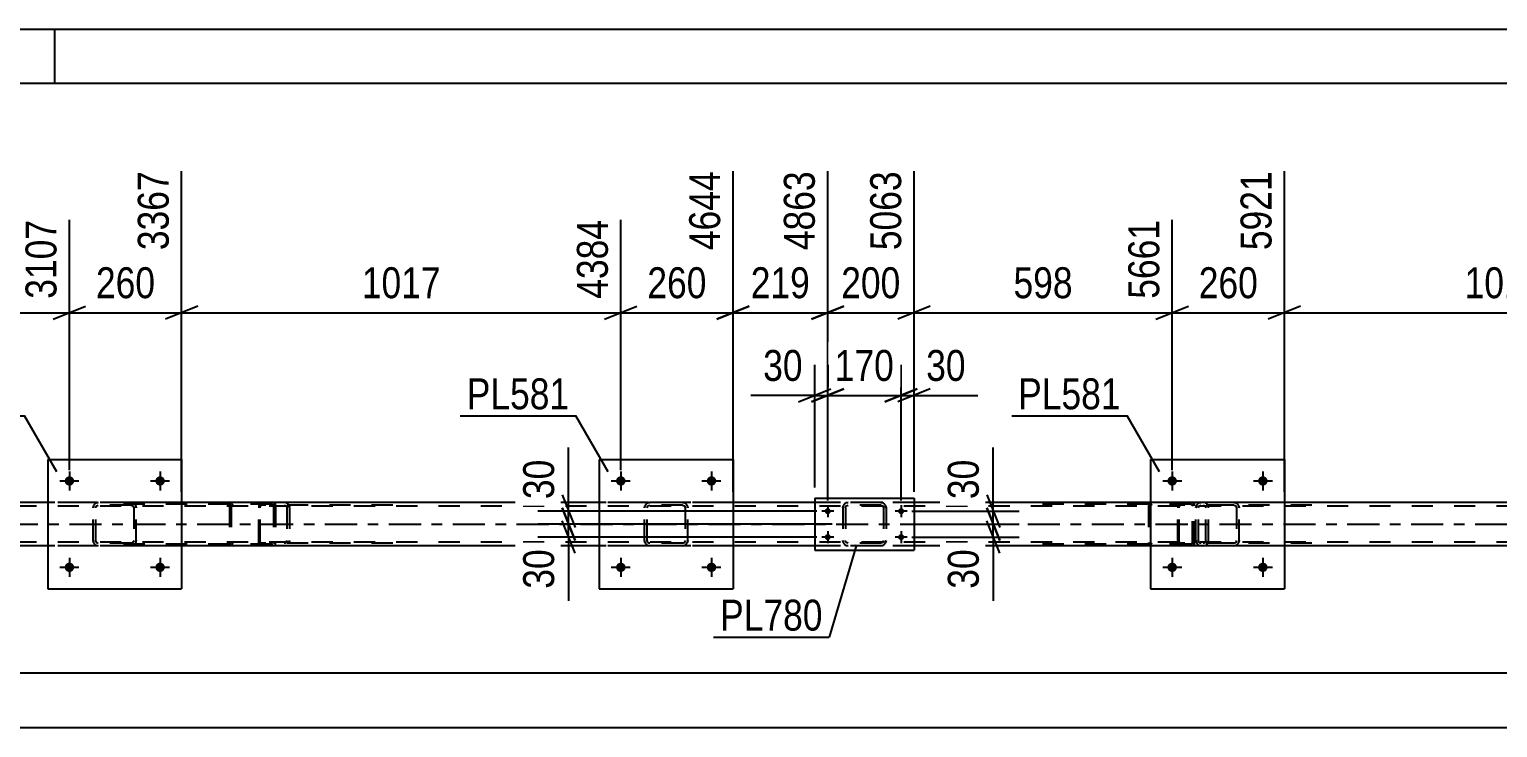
# Model space of a CAD drawing. Header units: millimetres. Extents: x 0 to 841, y 0 to 594.
# Drawn here: x 208.7 to 344.7, y 529.3 to 594 of the extents above; entities that cross this region are included whole.
import ezdxf

# ---------------------------------------------------------------- set-up
doc = ezdxf.new("R2010")
doc.units = ezdxf.units.MM
doc.linetypes.add('DXK_LINE_DOT2', pattern=[3.9198, 1.9599, -1.9599])
doc.linetypes.add('DXK_LINE_DOT3', pattern=[5.9187, 2.979, -0.9799, 0.9799, -0.9799])
doc.styles.add('Arial Narrow', font='ARIALN.TTF', dxfattribs={"height": 0.2})

# ---------------------------------------------------------------- blocks, each defined once
blk = doc.blocks.new('Unknown-815137657-1135')
at = {"color": 5, "linetype": 'Continuous'}
for p, q in [((841, 594), (0, 594)), ((211, 589), (211, 594)), ((836, 589), (5, 589))]:
    blk.add_line(p, q, dxfattribs=at)
blk = doc.blocks.new('Part-815137657-3175 - 3122')
at = {"color": 2, "linetype": 'Continuous'}
for p, q in [((210.36, 554.17), (210.36, 542.17)), ((210.36, 554.17), (222.76, 554.17)), ((222.76, 554.17), (222.76, 542.17)), ((210.36, 542.17), (222.76, 542.17))]:
    blk.add_line(p, q, dxfattribs=at)
blk = doc.blocks.new('Bolt-815137657-3124 - 3122')
at = {"linetype": 'Continuous'}
for points in [[(314.96, 544.17, -1), (314.08, 544.17, -1)], [(323.36, 544.17, -1), (322.48, 544.17, -1)]]:
    blk.add_hatch(color=1, dxfattribs=at).paths.add_polyline_path(points)
at = {"color": 1, "linetype": 'Continuous'}
for p, q in [((313.64, 544.17), (315.4, 544.17)), ((314.52, 545.05), (314.52, 543.29)), ((322.04, 544.17), (323.8, 544.17)), ((322.92, 545.05), (322.92, 543.29))]:
    blk.add_line(p, q, dxfattribs=at)
blk = doc.blocks.new('Bolt-815137657-3134 - 3122')
at = {"linetype": 'Continuous'}
for points in [[(314.96, 552.17, -1), (314.08, 552.17, -1)], [(323.36, 552.17, -1), (322.48, 552.17, -1)]]:
    blk.add_hatch(color=1, dxfattribs=at).paths.add_polyline_path(points)
at = {"color": 1, "linetype": 'Continuous'}
for p, q in [((314.52, 553.05), (314.52, 551.29)), ((322.92, 553.05), (322.92, 551.29)), ((313.64, 552.17), (315.4, 552.17)), ((322.04, 552.17), (323.8, 552.17))]:
    blk.add_line(p, q, dxfattribs=at)
blk = doc.blocks.new('Part-815137657-3216 - 3122')
at = {"color": 7, "linetype": 'DXK_LINE_DOT2'}
for p, q in [((316.24, 550.17), (300.91, 550.17)), ((316.24, 550.01), (300.91, 550.01)), ((312.35, 549.97), (312.32, 549.85)), ((312.32, 549.85), (312.32, 546.49)), ((312.49, 549.85), (312.5, 549.91)), ((312.49, 549.85), (312.49, 546.49)), ((312.5, 549.91), (312.54, 549.96)), ((312.66, 550.17), (312.53, 550.14)), ((312.54, 549.96), (312.6, 549.99)), ((312.6, 549.99), (312.66, 550.01)), ((316.37, 550.14), (316.24, 550.17)), ((316.24, 550.01), (316.3, 549.99)), ((316.3, 549.99), (316.36, 549.96)), ((316.36, 549.96), (316.39, 549.91)), ((316.39, 549.91), (316.41, 549.85)), ((316.41, 546.49), (316.41, 549.85)), ((316.58, 549.85), (316.55, 549.97)), ((316.58, 546.49), (316.58, 549.85)), ((316.24, 546.33), (300.91, 546.33)), ((316.24, 546.17), (300.91, 546.17)), ((312.32, 546.49), (312.35, 546.36)), ((312.5, 546.43), (312.49, 546.49)), ((312.54, 546.37), (312.5, 546.43)), ((312.53, 546.19), (312.66, 546.17)), ((312.6, 546.34), (312.54, 546.37)), ((312.66, 546.33), (312.6, 546.34)), ((316.3, 546.34), (316.24, 546.33)), ((316.24, 546.17), (316.37, 546.19)), ((316.36, 546.37), (316.3, 546.34)), ((316.39, 546.43), (316.36, 546.37)), ((316.41, 546.49), (316.39, 546.43)), ((316.55, 546.36), (316.58, 546.49))]:
    blk.add_line(p, q, dxfattribs=at)
for centre, start, end in [((312.65, 549.83), 110.7583, 155.68), ((316.25, 549.83), 24.32, 69.2417), ((312.65, 546.5), 204.32, 249.2417), ((316.25, 546.5), 290.7583, 335.68)]:
    blk.add_arc(centre, 0.331, start, end, dxfattribs=at)
blk = doc.blocks.new('Part-815137657-3152 - 3122')
at = {"color": 7, "linetype": 'DXK_LINE_DOT2'}
for p, q in [((316.72, 549.69), (316.76, 549.87)), ((316.76, 549.87), (316.72, 549.69)), ((316.72, 546.65), (316.72, 549.69)), ((316.96, 549.69), (316.98, 549.78)), ((316.96, 546.65), (316.96, 549.69)), ((316.98, 549.78), (317.03, 549.86)), ((317.02, 550.13), (317.2, 550.17)), ((317.2, 550.17), (317.02, 550.13)), ((317.03, 549.86), (317.11, 549.91)), ((317.11, 549.91), (317.2, 549.93)), ((320.24, 550.17), (317.2, 550.17)), ((320.24, 549.93), (317.2, 549.93)), ((320.24, 550.17), (320.43, 550.13)), ((320.43, 550.13), (320.24, 550.17)), ((320.24, 549.93), (320.34, 549.91)), ((320.34, 549.91), (320.41, 549.86)), ((320.41, 549.86), (320.46, 549.78)), ((320.46, 549.78), (320.48, 549.69)), ((320.48, 549.69), (320.48, 546.65)), ((320.69, 549.87), (320.72, 549.69)), ((320.72, 549.69), (320.69, 549.87)), ((320.72, 546.65), (320.72, 549.69)), ((316.76, 546.46), (316.72, 546.65)), ((316.72, 546.65), (316.76, 546.46)), ((316.98, 546.55), (316.96, 546.65)), ((317.03, 546.48), (316.98, 546.55)), ((317.2, 546.17), (317.02, 546.2)), ((317.02, 546.2), (317.2, 546.17)), ((317.11, 546.42), (317.03, 546.48)), ((317.2, 546.41), (317.11, 546.42)), ((320.24, 546.41), (317.2, 546.41)), ((320.24, 546.17), (317.2, 546.17)), ((320.34, 546.42), (320.24, 546.41)), ((320.43, 546.2), (320.24, 546.17)), ((320.24, 546.17), (320.43, 546.2)), ((320.41, 546.48), (320.34, 546.42)), ((320.46, 546.55), (320.41, 546.48)), ((320.48, 546.65), (320.46, 546.55)), ((320.72, 546.65), (320.69, 546.46)), ((320.69, 546.46), (320.72, 546.65))]:
    blk.add_line(p, q, dxfattribs=at)
at = {"color": 7, "linetype": 'DXK_LINE_DOT3'}
blk.add_line((318.72, 548.17), (318.72, 548.17), dxfattribs=at)
at = {"color": 7, "linetype": 'DXK_LINE_DOT2'}
for centre, start, end in [((317.2, 549.69), 112.5, 157.5), ((317.2, 549.69), 112.5, 157.5), ((320.24, 549.69), 22.5, 67.5), ((320.24, 549.69), 22.5, 67.5), ((317.2, 546.65), 202.5, 247.5), ((317.2, 546.65), 202.5, 247.5), ((320.24, 546.65), 292.5, 337.5), ((320.24, 546.65), 292.5, 337.5)]:
    blk.add_arc(centre, 0.48, start, end, dxfattribs=at)
blk = doc.blocks.new('Bolt-815137657-3158 - 3122')
at = {"linetype": 'Continuous'}
for points in [[(212.8, 552.17, -1), (211.92, 552.17, -1)], [(221.2, 552.17, -1), (220.32, 552.17, -1)]]:
    blk.add_hatch(color=1, dxfattribs=at).paths.add_polyline_path(points)
at = {"color": 1, "linetype": 'Continuous'}
for p, q in [((212.36, 553.05), (212.36, 551.29)), ((220.76, 553.05), (220.76, 551.29)), ((211.48, 552.17), (213.24, 552.17)), ((219.88, 552.17), (221.64, 552.17))]:
    blk.add_line(p, q, dxfattribs=at)
blk = doc.blocks.new('Part-815137657-3356 - 3122')
at = {"color": 7, "linetype": 'DXK_LINE_DOT2'}
for p, q in [((284.01, 549.69), (284.04, 549.87)), ((284.04, 549.87), (284.01, 549.69)), ((284.01, 549.69), (284.01, 546.65)), ((284.25, 549.69), (284.27, 549.78)), ((284.25, 549.69), (284.25, 546.65)), ((284.27, 549.78), (284.32, 549.86)), ((284.3, 550.13), (284.49, 550.17)), ((284.49, 550.17), (284.3, 550.13)), ((284.32, 549.86), (284.4, 549.91)), ((284.4, 549.91), (284.49, 549.93)), ((287.53, 550.17), (284.49, 550.17)), ((287.53, 549.93), (284.49, 549.93)), ((287.53, 550.17), (287.71, 550.13)), ((287.71, 550.13), (287.53, 550.17)), ((287.53, 549.93), (287.62, 549.91)), ((287.62, 549.91), (287.7, 549.86)), ((287.7, 549.86), (287.75, 549.78)), ((287.75, 549.78), (287.77, 549.69)), ((287.77, 549.69), (287.77, 546.65)), ((287.97, 549.87), (288.01, 549.69)), ((288.01, 549.69), (287.97, 549.87)), ((288.01, 549.69), (288.01, 546.65)), ((284.04, 546.46), (284.01, 546.65)), ((284.01, 546.65), (284.04, 546.46)), ((284.27, 546.56), (284.25, 546.65)), ((284.32, 546.48), (284.27, 546.56)), ((284.49, 546.17), (284.3, 546.2)), ((284.3, 546.2), (284.49, 546.17)), ((284.4, 546.43), (284.32, 546.48)), ((284.49, 546.41), (284.4, 546.43)), ((287.53, 546.41), (284.49, 546.41)), ((287.53, 546.17), (284.49, 546.17)), ((287.62, 546.43), (287.53, 546.41)), ((287.71, 546.2), (287.53, 546.17)), ((287.53, 546.17), (287.71, 546.2)), ((287.7, 546.48), (287.62, 546.43)), ((287.75, 546.56), (287.7, 546.48)), ((287.77, 546.65), (287.75, 546.56)), ((288.01, 546.65), (287.97, 546.46)), ((287.97, 546.46), (288.01, 546.65))]:
    blk.add_line(p, q, dxfattribs=at)
at = {"color": 7, "linetype": 'DXK_LINE_DOT3'}
blk.add_line((286.01, 548.17), (286.01, 548.17), dxfattribs=at)
at = {"color": 7, "linetype": 'DXK_LINE_DOT2'}
for centre, start, end in [((284.49, 549.69), 112.5, 157.5), ((284.49, 549.69), 112.5, 157.5), ((287.53, 549.69), 22.5, 67.5), ((287.53, 549.69), 22.5, 67.5), ((284.49, 546.65), 202.5, 247.5), ((284.49, 546.65), 202.5, 247.5), ((287.53, 546.65), 292.5, 337.5), ((287.53, 546.65), 292.5, 337.5)]:
    blk.add_arc(centre, 0.48, start, end, dxfattribs=at)
blk = doc.blocks.new('Part-815137657-3176 - 3122')
at = {"color": 7, "linetype": 'DXK_LINE_DOT2'}
for p, q in [((214.56, 549.69), (214.6, 549.87)), ((214.6, 549.87), (214.56, 549.69)), ((214.56, 546.65), (214.56, 549.69)), ((214.8, 549.69), (214.82, 549.78)), ((214.8, 546.65), (214.8, 549.69)), ((214.82, 549.78), (214.87, 549.86)), ((214.86, 550.13), (215.04, 550.17)), ((215.04, 550.17), (214.86, 550.13)), ((214.87, 549.86), (214.95, 549.91)), ((214.95, 549.91), (215.04, 549.93)), ((218.08, 550.17), (215.04, 550.17)), ((218.08, 549.93), (215.04, 549.93)), ((218.08, 550.17), (218.27, 550.13)), ((218.27, 550.13), (218.08, 550.17)), ((218.08, 549.93), (218.17, 549.91)), ((218.17, 549.91), (218.25, 549.86)), ((218.25, 549.86), (218.3, 549.78)), ((218.3, 549.78), (218.32, 549.69)), ((218.32, 549.69), (218.32, 546.65)), ((218.53, 549.87), (218.56, 549.69)), ((218.56, 549.69), (218.53, 549.87)), ((218.56, 546.65), (218.56, 549.69)), ((214.6, 546.46), (214.56, 546.65)), ((214.56, 546.65), (214.6, 546.46)), ((214.82, 546.55), (214.8, 546.65)), ((214.87, 546.48), (214.82, 546.55)), ((215.04, 546.17), (214.86, 546.2)), ((214.86, 546.2), (215.04, 546.17)), ((214.95, 546.42), (214.87, 546.48)), ((215.04, 546.41), (214.95, 546.42)), ((218.08, 546.41), (215.04, 546.41)), ((218.08, 546.17), (215.04, 546.17)), ((218.17, 546.42), (218.08, 546.41)), ((218.27, 546.2), (218.08, 546.17)), ((218.08, 546.17), (218.27, 546.2)), ((218.25, 546.48), (218.17, 546.42)), ((218.3, 546.55), (218.25, 546.48)), ((218.32, 546.65), (218.3, 546.55)), ((218.56, 546.65), (218.53, 546.46)), ((218.53, 546.46), (218.56, 546.65))]:
    blk.add_line(p, q, dxfattribs=at)
at = {"color": 7, "linetype": 'DXK_LINE_DOT3'}
blk.add_line((216.56, 548.17), (216.56, 548.17), dxfattribs=at)
at = {"color": 7, "linetype": 'DXK_LINE_DOT2'}
for centre, start, end in [((215.04, 549.69), 112.5, 157.5), ((215.04, 549.69), 112.5, 157.5), ((218.08, 549.69), 22.5, 67.5), ((218.08, 549.69), 22.5, 67.5), ((215.04, 546.65), 202.5, 247.5), ((215.04, 546.65), 202.5, 247.5), ((218.08, 546.65), 292.5, 337.5), ((218.08, 546.65), 292.5, 337.5)]:
    blk.add_arc(centre, 0.48, start, end, dxfattribs=at)
blk = doc.blocks.new('Bolt-815137657-3177 - 3122')
at = {"linetype": 'Continuous'}
for points in [[(212.8, 544.17, -1), (211.92, 544.17, -1)], [(221.2, 544.17, -1), (220.32, 544.17, -1)]]:
    blk.add_hatch(color=1, dxfattribs=at).paths.add_polyline_path(points)
at = {"color": 1, "linetype": 'Continuous'}
for p, q in [((211.48, 544.17), (213.24, 544.17)), ((212.36, 545.05), (212.36, 543.29)), ((219.88, 544.17), (221.64, 544.17)), ((220.76, 545.05), (220.76, 543.29))]:
    blk.add_line(p, q, dxfattribs=at)
blk = doc.blocks.new('Bolt-815137657-3178 - 3122')
at = {"linetype": 'Continuous'}
for points in [[(263.88, 552.17, -1), (263, 552.17, -1)], [(272.28, 552.17, -1), (271.4, 552.17, -1)]]:
    blk.add_hatch(color=1, dxfattribs=at).paths.add_polyline_path(points)
at = {"color": 1, "linetype": 'Continuous'}
for p, q in [((263.44, 553.05), (263.44, 551.29)), ((271.84, 553.05), (271.84, 551.29)), ((262.56, 552.17), (264.32, 552.17)), ((270.96, 552.17), (272.72, 552.17))]:
    blk.add_line(p, q, dxfattribs=at)
blk = doc.blocks.new('Bolt-815137657-3179 - 3122')
at = {"linetype": 'Continuous'}
for points in [[(263.88, 544.17, -1), (263, 544.17, -1)], [(272.28, 544.17, -1), (271.4, 544.17, -1)]]:
    blk.add_hatch(color=1, dxfattribs=at).paths.add_polyline_path(points)
at = {"color": 1, "linetype": 'Continuous'}
for p, q in [((262.56, 544.17), (264.32, 544.17)), ((263.44, 545.05), (263.44, 543.29)), ((270.96, 544.17), (272.72, 544.17)), ((271.84, 545.05), (271.84, 543.29))]:
    blk.add_line(p, q, dxfattribs=at)
blk = doc.blocks.new('Part-815137657-3183 - 3122')
at = {"color": 7, "linetype": 'DXK_LINE_DOT2'}
for p, q in [((231.1, 550.17), (215.77, 550.17)), ((231.1, 550.01), (215.77, 550.01)), ((227.21, 549.97), (227.19, 549.85)), ((227.19, 549.85), (227.19, 546.49)), ((227.36, 549.85), (227.37, 549.91)), ((227.36, 549.85), (227.36, 546.49)), ((227.37, 549.91), (227.41, 549.96)), ((227.53, 550.17), (227.4, 550.14)), ((227.41, 549.96), (227.46, 549.99)), ((227.46, 549.99), (227.53, 550.01)), ((231.23, 550.14), (231.1, 550.17)), ((231.1, 550.01), (231.17, 549.99)), ((231.17, 549.99), (231.19, 549.98)), ((231.19, 549.98), (231.22, 549.96)), ((231.22, 549.96), (231.26, 549.91)), ((231.26, 549.91), (231.27, 549.85)), ((231.27, 549.85), (231.27, 546.49)), ((231.44, 549.85), (231.42, 549.97)), ((231.44, 549.85), (231.44, 546.49)), ((231.1, 546.33), (215.77, 546.33)), ((231.1, 546.17), (215.77, 546.17)), ((227.19, 546.49), (227.21, 546.36)), ((227.37, 546.43), (227.36, 546.49)), ((227.41, 546.37), (227.37, 546.43)), ((227.4, 546.19), (227.53, 546.17)), ((227.46, 546.34), (227.41, 546.37)), ((227.53, 546.33), (227.46, 546.34)), ((231.1, 546.33), (231.17, 546.34)), ((231.1, 546.17), (231.23, 546.19)), ((231.17, 546.34), (231.19, 546.35)), ((231.19, 546.35), (231.22, 546.37)), ((231.26, 546.43), (231.22, 546.37)), ((231.27, 546.49), (231.26, 546.43)), ((231.42, 546.36), (231.44, 546.49))]:
    blk.add_line(p, q, dxfattribs=at)
for centre, start, end in [((227.51, 549.83), 110.7583, 155.68), ((231.11, 549.83), 24.32, 69.2417), ((227.51, 546.5), 204.32, 249.2417)]:
    blk.add_arc(centre, 0.331, start, end, dxfattribs=at)
blk = doc.blocks.new('Part-815137657-3239 - 3122')
at = {"color": 2, "linetype": 'Continuous'}
for p, q in [((261.44, 554.17), (261.44, 542.17)), ((261.44, 554.17), (273.84, 554.17)), ((273.84, 554.17), (273.84, 542.17)), ((261.44, 542.17), (273.84, 542.17))]:
    blk.add_line(p, q, dxfattribs=at)
blk = doc.blocks.new('Part-815137657-3240 - 3122')
at = {"color": 7, "linetype": 'DXK_LINE_DOT2'}
for p, q in [((265.64, 549.69), (265.68, 549.87)), ((265.68, 549.87), (265.64, 549.69)), ((265.64, 546.65), (265.64, 549.69)), ((265.88, 549.69), (265.9, 549.78)), ((265.88, 546.65), (265.88, 549.69)), ((265.9, 549.78), (265.95, 549.86)), ((265.94, 550.13), (266.12, 550.17)), ((266.12, 550.17), (265.94, 550.13)), ((265.95, 549.86), (266.03, 549.91)), ((266.03, 549.91), (266.12, 549.93)), ((269.16, 550.17), (266.12, 550.17)), ((269.16, 549.93), (266.12, 549.93)), ((269.16, 550.17), (269.35, 550.13)), ((269.35, 550.13), (269.16, 550.17)), ((269.16, 549.93), (269.25, 549.91)), ((269.25, 549.91), (269.33, 549.86)), ((269.33, 549.86), (269.38, 549.78)), ((269.38, 549.78), (269.4, 549.69)), ((269.4, 549.69), (269.4, 546.65)), ((269.61, 549.87), (269.64, 549.69)), ((269.64, 549.69), (269.61, 549.87)), ((269.64, 546.65), (269.64, 549.69)), ((265.68, 546.46), (265.64, 546.65)), ((265.64, 546.65), (265.68, 546.46)), ((265.9, 546.55), (265.88, 546.65)), ((265.95, 546.48), (265.9, 546.55)), ((266.12, 546.17), (265.94, 546.2)), ((265.94, 546.2), (266.12, 546.17)), ((266.03, 546.42), (265.95, 546.48)), ((266.12, 546.41), (266.03, 546.42)), ((269.16, 546.41), (266.12, 546.41)), ((269.16, 546.17), (266.12, 546.17)), ((269.25, 546.42), (269.16, 546.41)), ((269.35, 546.2), (269.16, 546.17)), ((269.16, 546.17), (269.35, 546.2)), ((269.33, 546.48), (269.25, 546.42)), ((269.38, 546.55), (269.33, 546.48)), ((269.4, 546.65), (269.38, 546.55)), ((269.64, 546.65), (269.61, 546.46)), ((269.61, 546.46), (269.64, 546.65))]:
    blk.add_line(p, q, dxfattribs=at)
at = {"color": 7, "linetype": 'DXK_LINE_DOT3'}
blk.add_line((267.64, 548.17), (267.64, 548.17), dxfattribs=at)
at = {"color": 7, "linetype": 'DXK_LINE_DOT2'}
for centre, start, end in [((266.12, 549.69), 112.5, 157.5), ((266.12, 549.69), 112.5, 157.5), ((269.16, 549.69), 22.5, 67.5), ((269.16, 549.69), 22.5, 67.5), ((266.12, 546.65), 202.5, 247.5), ((266.12, 546.65), 202.5, 247.5), ((269.16, 546.65), 292.5, 337.5), ((269.16, 546.65), 292.5, 337.5)]:
    blk.add_arc(centre, 0.48, start, end, dxfattribs=at)
blk = doc.blocks.new('Bolt-815137657-3362 - 3122')
at = {"linetype": 'Continuous'}
for points in [[(282.61, 549.09, -1), (282.61, 549.65, -1)], [(289.41, 549.09, -1), (289.41, 549.65, -1)], [(282.61, 546.69, -1), (282.61, 547.25, -1)], [(289.41, 546.69, -1), (289.41, 547.25, -1)]]:
    blk.add_hatch(color=1, dxfattribs=at).paths.add_polyline_path(points)
at = {"color": 1, "linetype": 'Continuous'}
for p, q in [((282.61, 549.93), (282.61, 548.81)), ((289.41, 549.93), (289.41, 548.81)), ((283.17, 549.37), (282.05, 549.37)), ((289.97, 549.37), (288.85, 549.37)), ((283.17, 546.97), (282.05, 546.97)), ((282.61, 547.53), (282.61, 546.41)), ((289.97, 546.97), (288.85, 546.97)), ((289.41, 547.53), (289.41, 546.41))]:
    blk.add_line(p, q, dxfattribs=at)
blk = doc.blocks.new('Part-815137657-3245 - 3122')
at = {"color": 2, "linetype": 'Continuous'}
for p, q in [((312.52, 554.17), (312.52, 542.17)), ((312.52, 554.17), (324.92, 554.17)), ((324.92, 554.17), (324.92, 542.17)), ((312.52, 542.17), (324.92, 542.17))]:
    blk.add_line(p, q, dxfattribs=at)
blk = doc.blocks.new('Part-815137657-3265 - 3122')
at = {"color": 7, "linetype": 'DXK_LINE_DOT2'}
for p, q in [((229.92, 549.87), (229.9, 549.69)), ((229.9, 546.65), (229.9, 549.69)), ((229.97, 550.03), (229.92, 549.87)), ((230.06, 550.13), (229.97, 550.03)), ((230.03, 549.69), (230.04, 549.78)), ((230.03, 546.65), (230.03, 549.69)), ((230.04, 549.78), (230.07, 549.86)), ((230.17, 550.17), (230.06, 550.13)), ((230.07, 549.86), (230.11, 549.91)), ((230.11, 549.91), (230.17, 549.93)), ((242.32, 550.17), (230.17, 550.17)), ((242.32, 549.93), (230.17, 549.93)), ((231.44, 549.93), (231.44, 550.17)), ((232.45, 550.13), (232.26, 550.17)), ((232.26, 549.93), (232.35, 549.91)), ((232.35, 549.91), (232.44, 549.86)), ((232.44, 549.86), (232.49, 549.78)), ((232.49, 549.78), (232.51, 549.69)), ((232.51, 549.69), (232.51, 546.65)), ((232.73, 549.82), (232.72, 549.87)), ((232.76, 549.69), (232.73, 549.82)), ((232.76, 549.69), (232.76, 546.65)), ((229.92, 546.46), (229.9, 546.65)), ((229.96, 546.34), (229.92, 546.46)), ((229.97, 546.31), (229.96, 546.34)), ((229.97, 546.31), (230.06, 546.2)), ((230.04, 546.55), (230.03, 546.65)), ((230.06, 546.51), (230.04, 546.55)), ((230.07, 546.48), (230.06, 546.51)), ((230.06, 546.2), (230.17, 546.17)), ((230.11, 546.42), (230.07, 546.48)), ((230.17, 546.41), (230.11, 546.42)), ((242.32, 546.41), (230.17, 546.41)), ((242.32, 546.17), (230.17, 546.17)), ((231.44, 546.17), (231.44, 546.41)), ((232.35, 546.42), (232.26, 546.41)), ((232.26, 546.17), (232.45, 546.2)), ((232.44, 546.48), (232.35, 546.42)), ((232.49, 546.55), (232.44, 546.48)), ((232.49, 546.58), (232.51, 546.65)), ((232.49, 546.55), (232.49, 546.58)), ((232.72, 546.46), (232.75, 546.58)), ((232.75, 546.58), (232.76, 546.65))]:
    blk.add_line(p, q, dxfattribs=at)
blk.add_arc((232.27, 549.67), 0.492, 23.8494, 68.8059, dxfattribs=at)
blk = doc.blocks.new('Part-815137657-3276 - 3122')
at = {"color": 7, "linetype": 'DXK_LINE_DOT2'}
for p, q in [((315.05, 549.87), (315.03, 549.69)), ((315.03, 546.65), (315.03, 549.69)), ((315.11, 550.03), (315.05, 549.87)), ((315.2, 550.13), (315.11, 550.03)), ((315.16, 549.69), (315.18, 549.78)), ((315.16, 546.65), (315.16, 549.69)), ((315.18, 549.78), (315.2, 549.86)), ((315.3, 550.17), (315.2, 550.13)), ((315.2, 549.86), (315.25, 549.91)), ((315.25, 549.91), (315.3, 549.93)), ((327.46, 550.17), (315.3, 550.17)), ((327.46, 549.93), (315.3, 549.93)), ((316.58, 549.93), (316.58, 550.17)), ((317.58, 550.13), (317.39, 550.17)), ((317.39, 549.93), (317.49, 549.91)), ((317.49, 549.91), (317.57, 549.86)), ((317.57, 549.86), (317.62, 549.78)), ((317.62, 549.78), (317.64, 549.69)), ((317.64, 546.65), (317.64, 549.69)), ((317.89, 549.69), (317.86, 549.87)), ((317.89, 546.65), (317.89, 549.69)), ((315.03, 546.65), (315.05, 546.46)), ((315.05, 546.46), (315.11, 546.31)), ((315.11, 546.31), (315.2, 546.2)), ((315.18, 546.55), (315.16, 546.65)), ((315.2, 546.48), (315.18, 546.55)), ((315.25, 546.42), (315.2, 546.48)), ((315.2, 546.2), (315.3, 546.17)), ((315.3, 546.41), (315.25, 546.42)), ((327.46, 546.41), (315.3, 546.41)), ((327.46, 546.17), (315.3, 546.17)), ((316.58, 546.17), (316.58, 546.41)), ((317.49, 546.42), (317.39, 546.41)), ((317.39, 546.17), (317.58, 546.2)), ((317.57, 546.48), (317.49, 546.42)), ((317.62, 546.55), (317.57, 546.48)), ((317.64, 546.65), (317.62, 546.55)), ((317.86, 546.46), (317.89, 546.65))]:
    blk.add_line(p, q, dxfattribs=at)
for centre, start, end in [((317.41, 549.67), 23.8494, 68.8059), ((317.41, 546.66), 291.1941, 336.1506)]:
    blk.add_arc(centre, 0.492, start, end, dxfattribs=at)
blk = doc.blocks.new('Part-815137657-3335 - 3122')
at = {"color": 7, "linetype": 'DXK_LINE_DOT2'}
for p, q in [((750.25, 549.85), (88.07, 549.85)), ((750.25, 550.17), (210.36, 550.17)), ((222.76, 550.17), (210.36, 550.17)), ((273.84, 550.17), (261.44, 550.17)), ((290.61, 550.17), (281.41, 550.17)), ((324.92, 550.17), (312.52, 550.17)), ((750.25, 546.49), (88.07, 546.49)), ((750.25, 546.17), (108.2, 546.17)), ((222.76, 546.17), (210.36, 546.17)), ((273.84, 546.17), (261.44, 546.17)), ((290.61, 546.17), (281.41, 546.17)), ((324.92, 546.17), (312.52, 546.17))]:
    blk.add_line(p, q, dxfattribs=at)
at = {"color": 2, "linetype": 'Continuous'}
for p, q in [((210.36, 550.17), (171.68, 550.17)), ((261.44, 550.17), (222.76, 550.17)), ((281.41, 550.17), (273.84, 550.17)), ((312.52, 550.17), (290.61, 550.17)), ((363.6, 550.17), (324.92, 550.17)), ((210.36, 546.17), (171.68, 546.17)), ((261.44, 546.17), (222.76, 546.17)), ((281.41, 546.17), (273.84, 546.17)), ((312.52, 546.17), (290.61, 546.17)), ((363.6, 546.17), (324.92, 546.17))]:
    blk.add_line(p, q, dxfattribs=at)
at = {"color": 7, "linetype": 'DXK_LINE_DOT3'}
blk.add_line((88.07, 548.17), (750.25, 548.17), dxfattribs=at)
blk = doc.blocks.new('Part-815137657-3361 - 3122')
at = {"color": 2, "linetype": 'Continuous'}
for p, q in [((281.41, 550.57), (281.41, 545.77)), ((281.41, 550.57), (290.61, 550.57)), ((290.61, 550.57), (290.61, 545.77)), ((281.41, 545.77), (290.61, 545.77))]:
    blk.add_line(p, q, dxfattribs=at)
blk = doc.blocks.new('StraightDimension-815137657-10546 - 3122')
at = {"color": 7, "linetype": 'Continuous'}
for p, q in [((258.01, 549.67), (259.21, 546.67)), ((283.01, 548.17), (255.76, 548.17)), ((259.21, 545.47), (258.01, 548.47)), ((258.61, 546.97), (258.61, 548.17)), ((281.61, 546.97), (255.76, 546.97)), ((258.61, 546.97), (258.61, 541.06)), ((258.61, 546.97), (258.61, 541.06))]:
    blk.add_line(p, q, dxfattribs=at)
at = {"color": 0}
blk.add_wipeout([(257.86, 546.44), (253.66, 546.44), (253.66, 541.59), (257.86, 541.59)], dxfattribs=at)
at = {"color": 3, "style": 'Arial Narrow'}
blk.add_text('30', height=2.863, rotation=90.0002, dxfattribs=at).set_placement((257.26, 542.19))
blk = doc.blocks.new('StraightDimension-815137657-15266 - 3122')
at = {"color": 7, "linetype": 'Continuous'}
for p, q in [((289.41, 550.37), (289.41, 562.94)), ((290.61, 551.57), (290.61, 562.94)), ((287.91, 559.49), (290.91, 560.69)), ((292.11, 560.69), (289.11, 559.49)), ((289.41, 560.09), (290.61, 560.09)), ((290.61, 560.09), (296.51, 560.09)), ((290.61, 560.09), (296.51, 560.09))]:
    blk.add_line(p, q, dxfattribs=at)
at = {"color": 0}
blk.add_wipeout([(295.99, 560.84), (295.99, 565.04), (291.13, 565.04), (291.13, 560.84)], dxfattribs=at)
at = {"color": 3, "style": 'Arial Narrow'}
blk.add_text('30', height=2.863, dxfattribs=at).set_placement((291.73, 561.44))
blk = doc.blocks.new('StraightDimension-815137657-14481 - 3122')
at = {"color": 7, "linetype": 'Continuous'}
for p, q in [((324.92, 551.17), (324.92, 580.87)), ((365.6, 553.17), (365.6, 576.37)), ((326.42, 568.35), (323.42, 567.15)), ((324.92, 567.75), (365.6, 567.75)), ((364.1, 567.15), (367.1, 568.35))]:
    blk.add_line(p, q, dxfattribs=at)
at = {"color": 0}
blk.add_wipeout([(349.52, 568.5), (349.52, 572.7), (341.01, 572.7), (341.01, 568.5)], dxfattribs=at)
at = {"color": 3, "style": 'Arial Narrow'}
blk.add_text('1017', height=2.863, dxfattribs=at).set_placement((341.61, 569.1))
at = {"color": 0, "linetype": 'Continuous'}
blk.add_wipeout([(365, 576.97), (360.8, 576.97), (360.8, 568.45), (365, 568.45)], dxfattribs=at)
at = {"color": 3, "linetype": 'Continuous', "style": 'Arial Narrow'}
blk.add_text('6938', height=2.863, rotation=90.0002, dxfattribs=at).set_placement((364.4, 569.05))
blk = doc.blocks.new('StraightDimension-815137657-14485 - 3122')
at = {"color": 7, "linetype": 'Continuous'}
for p, q in [((273.84, 551.17), (273.84, 580.87)), ((282.61, 550.37), (282.61, 580.87)), ((272.34, 567.15), (275.34, 568.35)), ((273.84, 567.75), (282.61, 567.75)), ((284.11, 568.35), (281.11, 567.15))]:
    blk.add_line(p, q, dxfattribs=at)
at = {"color": 0}
blk.add_wipeout([(281.57, 568.5), (281.57, 572.7), (274.88, 572.7), (274.88, 568.5)], dxfattribs=at)
at = {"color": 3, "style": 'Arial Narrow'}
blk.add_text('219', height=2.863, dxfattribs=at).set_placement((275.48, 569.1))
at = {"color": 0, "linetype": 'Continuous'}
blk.add_wipeout([(282.01, 581.47), (277.81, 581.47), (277.81, 572.95), (282.01, 572.95)], dxfattribs=at)
at = {"color": 3, "linetype": 'Continuous', "style": 'Arial Narrow'}
blk.add_text('4863', height=2.863, rotation=90.0002, dxfattribs=at).set_placement((281.41, 573.55))
blk = doc.blocks.new('StraightDimension-815137657-14486 - 3122')
at = {"color": 7, "linetype": 'Continuous'}
for p, q in [((273.84, 551.17), (273.84, 580.87)), ((263.44, 553.17), (263.44, 576.37)), ((261.94, 567.15), (264.94, 568.35)), ((263.44, 567.75), (273.84, 567.75)), ((275.34, 568.35), (272.34, 567.15))]:
    blk.add_line(p, q, dxfattribs=at)
at = {"color": 0}
blk.add_wipeout([(271.98, 568.5), (271.98, 572.7), (265.3, 572.7), (265.3, 568.5)], dxfattribs=at)
at = {"color": 3, "style": 'Arial Narrow'}
blk.add_text('260', height=2.863, dxfattribs=at).set_placement((265.9, 569.1))
at = {"color": 0, "linetype": 'Continuous'}
blk.add_wipeout([(273.24, 581.47), (269.04, 581.47), (269.04, 572.95), (273.24, 572.95)], dxfattribs=at)
at = {"color": 3, "linetype": 'Continuous', "style": 'Arial Narrow'}
blk.add_text('4644', height=2.863, rotation=90.0002, dxfattribs=at).set_placement((272.64, 573.55))
blk = doc.blocks.new('StraightDimension-815137657-15297 - 3122')
at = {"color": 7, "linetype": 'Continuous'}
for p, q in [((297.95, 549.37), (297.95, 555.27)), ((297.95, 549.37), (297.95, 555.27)), ((297.35, 550.87), (298.55, 547.87)), ((298.55, 546.67), (297.35, 549.67)), ((290.41, 549.37), (300.35, 549.37)), ((290.41, 548.17), (300.35, 548.17)), ((297.95, 548.17), (297.95, 549.37))]:
    blk.add_line(p, q, dxfattribs=at)
at = {"color": 0}
blk.add_wipeout([(297.2, 554.75), (293, 554.75), (293, 549.89), (297.2, 549.89)], dxfattribs=at)
at = {"color": 3, "style": 'Arial Narrow'}
blk.add_text('30', height=2.863, rotation=90.0002, dxfattribs=at).set_placement((296.6, 550.49))
blk = doc.blocks.new('StraightDimension-815137657-3479 - 3122')
at = {"color": 7, "linetype": 'Continuous'}
blk.add_line((87.43, 529.32), (788.01, 529.32), dxfattribs=at)
blk = doc.blocks.new('StraightDimension-815137657-4047 - 3122')
at = {"color": 7, "linetype": 'Continuous'}
blk.add_line((88.07, 534.39), (787.37, 534.39), dxfattribs=at)
blk = doc.blocks.new('StraightDimension-815137657-10545 - 3122')
at = {"color": 7, "linetype": 'Continuous'}
for p, q in [((258.61, 549.37), (258.61, 555.27)), ((258.61, 549.37), (258.61, 555.27)), ((258.01, 550.87), (259.21, 547.87)), ((259.21, 546.67), (258.01, 549.67)), ((281.61, 549.37), (255.76, 549.37)), ((283.01, 548.17), (255.76, 548.17)), ((258.61, 548.17), (258.61, 549.37))]:
    blk.add_line(p, q, dxfattribs=at)
at = {"color": 0}
blk.add_wipeout([(257.86, 554.75), (253.66, 554.75), (253.66, 549.89), (257.86, 549.89)], dxfattribs=at)
at = {"color": 3, "style": 'Arial Narrow'}
blk.add_text('30', height=2.863, rotation=90.0002, dxfattribs=at).set_placement((257.26, 550.49))
blk = doc.blocks.new('StraightDimension-815137657-14482 - 3122')
at = {"color": 7, "linetype": 'Continuous'}
for p, q in [((324.92, 551.17), (324.92, 580.87)), ((314.52, 553.17), (314.52, 576.37)), ((313.02, 567.15), (316.02, 568.35)), ((314.52, 567.75), (324.92, 567.75)), ((326.42, 568.35), (323.42, 567.15))]:
    blk.add_line(p, q, dxfattribs=at)
at = {"color": 0}
blk.add_wipeout([(323.07, 568.5), (323.07, 572.7), (316.38, 572.7), (316.38, 568.5)], dxfattribs=at)
at = {"color": 3, "style": 'Arial Narrow'}
blk.add_text('260', height=2.863, dxfattribs=at).set_placement((316.98, 569.1))
at = {"color": 0, "linetype": 'Continuous'}
blk.add_wipeout([(324.32, 581.47), (320.12, 581.47), (320.12, 572.95), (324.32, 572.95)], dxfattribs=at)
at = {"color": 3, "linetype": 'Continuous', "style": 'Arial Narrow'}
blk.add_text('5921', height=2.863, rotation=90.0002, dxfattribs=at).set_placement((323.72, 573.55))
blk = doc.blocks.new('StraightDimension-815137657-14483 - 3122')
at = {"color": 7, "linetype": 'Continuous'}
for p, q in [((290.61, 551.17), (290.61, 580.87)), ((314.52, 553.17), (314.52, 576.37)), ((292.11, 568.35), (289.11, 567.15)), ((290.61, 567.75), (314.52, 567.75)), ((313.02, 567.15), (316.02, 568.35))]:
    blk.add_line(p, q, dxfattribs=at)
at = {"color": 0}
blk.add_wipeout([(305.91, 568.5), (305.91, 572.7), (299.22, 572.7), (299.22, 568.5)], dxfattribs=at)
at = {"color": 3, "style": 'Arial Narrow'}
blk.add_text('598', height=2.863, dxfattribs=at).set_placement((299.82, 569.1))
at = {"color": 0, "linetype": 'Continuous'}
blk.add_wipeout([(313.92, 576.97), (309.72, 576.97), (309.72, 568.45), (313.92, 568.45)], dxfattribs=at)
at = {"color": 3, "linetype": 'Continuous', "style": 'Arial Narrow'}
blk.add_text('5661', height=2.863, rotation=90.0002, dxfattribs=at).set_placement((313.32, 569.05))
blk = doc.blocks.new('StraightDimension-815137657-14484 - 3122')
at = {"color": 7, "linetype": 'Continuous'}
for p, q in [((282.61, 550.37), (282.61, 580.87)), ((290.61, 551.17), (290.61, 580.87)), ((281.11, 567.15), (284.11, 568.35)), ((282.61, 567.75), (290.61, 567.75)), ((292.11, 568.35), (289.11, 567.15))]:
    blk.add_line(p, q, dxfattribs=at)
at = {"color": 0}
blk.add_wipeout([(289.95, 568.5), (289.95, 572.7), (283.26, 572.7), (283.26, 568.5)], dxfattribs=at)
at = {"color": 3, "style": 'Arial Narrow'}
blk.add_text('200', height=2.863, dxfattribs=at).set_placement((283.86, 569.1))
at = {"color": 0, "linetype": 'Continuous'}
blk.add_wipeout([(290.01, 581.47), (285.81, 581.47), (285.81, 572.95), (290.01, 572.95)], dxfattribs=at)
at = {"color": 3, "linetype": 'Continuous', "style": 'Arial Narrow'}
blk.add_text('5063', height=2.863, rotation=90.0002, dxfattribs=at).set_placement((289.41, 573.55))
blk = doc.blocks.new('StraightDimension-815137657-14487 - 3122')
at = {"color": 7, "linetype": 'Continuous'}
for p, q in [((222.76, 551.17), (222.76, 580.87)), ((263.44, 553.17), (263.44, 576.37)), ((224.26, 568.35), (221.26, 567.15)), ((222.76, 567.75), (263.44, 567.75)), ((261.94, 567.15), (264.94, 568.35))]:
    blk.add_line(p, q, dxfattribs=at)
at = {"color": 0}
blk.add_wipeout([(247.36, 568.5), (247.36, 572.7), (238.85, 572.7), (238.85, 568.5)], dxfattribs=at)
at = {"color": 3, "style": 'Arial Narrow'}
blk.add_text('1017', height=2.863, dxfattribs=at).set_placement((239.45, 569.1))
at = {"color": 0, "linetype": 'Continuous'}
blk.add_wipeout([(262.84, 576.97), (258.64, 576.97), (258.64, 568.45), (262.84, 568.45)], dxfattribs=at)
at = {"color": 3, "linetype": 'Continuous', "style": 'Arial Narrow'}
blk.add_text('4384', height=2.863, rotation=90.0002, dxfattribs=at).set_placement((262.24, 569.05))
blk = doc.blocks.new('StraightDimension-815137657-14488 - 3122')
at = {"color": 7, "linetype": 'Continuous'}
for p, q in [((222.76, 551.17), (222.76, 580.87)), ((212.36, 553.17), (212.36, 576.37)), ((210.86, 567.15), (213.86, 568.35)), ((212.36, 567.75), (222.76, 567.75)), ((224.26, 568.35), (221.26, 567.15))]:
    blk.add_line(p, q, dxfattribs=at)
at = {"color": 0}
blk.add_wipeout([(220.9, 568.5), (220.9, 572.7), (214.22, 572.7), (214.22, 568.5)], dxfattribs=at)
at = {"color": 3, "style": 'Arial Narrow'}
blk.add_text('260', height=2.863, dxfattribs=at).set_placement((214.82, 569.1))
at = {"color": 0, "linetype": 'Continuous'}
blk.add_wipeout([(222.16, 581.47), (217.96, 581.47), (217.96, 572.95), (222.16, 572.95)], dxfattribs=at)
at = {"color": 3, "linetype": 'Continuous', "style": 'Arial Narrow'}
blk.add_text('3367', height=2.863, rotation=90.0002, dxfattribs=at).set_placement((221.56, 573.55))
blk = doc.blocks.new('StraightDimension-815137657-14489 - 3122')
at = {"color": 7, "linetype": 'Continuous'}
for p, q in [((171.68, 551.17), (171.68, 580.87)), ((212.36, 553.17), (212.36, 576.37)), ((173.18, 568.35), (170.18, 567.15)), ((171.68, 567.75), (212.36, 567.75)), ((210.86, 567.15), (213.86, 568.35))]:
    blk.add_line(p, q, dxfattribs=at)
at = {"color": 0}
blk.add_wipeout([(196.28, 568.5), (196.28, 572.7), (187.77, 572.7), (187.77, 568.5)], dxfattribs=at)
at = {"color": 3, "style": 'Arial Narrow'}
blk.add_text('1017', height=2.863, dxfattribs=at).set_placement((188.37, 569.1))
at = {"color": 0, "linetype": 'Continuous'}
blk.add_wipeout([(211.76, 576.97), (207.56, 576.97), (207.56, 568.45), (211.76, 568.45)], dxfattribs=at)
at = {"color": 3, "linetype": 'Continuous', "style": 'Arial Narrow'}
blk.add_text('3107', height=2.863, rotation=90.0002, dxfattribs=at).set_placement((211.16, 569.05))
blk = doc.blocks.new('StraightDimension-815137657-15267 - 3122')
at = {"color": 7, "linetype": 'Continuous'}
for p, q in [((282.61, 550.37), (282.61, 562.94)), ((289.41, 550.37), (289.41, 562.94)), ((281.11, 559.49), (284.11, 560.69)), ((290.91, 560.69), (287.91, 559.49)), ((282.61, 560.09), (289.41, 560.09))]:
    blk.add_line(p, q, dxfattribs=at)
at = {"color": 0}
blk.add_wipeout([(289.35, 560.84), (289.35, 565.04), (282.66, 565.04), (282.66, 560.84)], dxfattribs=at)
at = {"color": 3, "style": 'Arial Narrow'}
blk.add_text('170', height=2.863, dxfattribs=at).set_placement((283.26, 561.44))
blk = doc.blocks.new('StraightDimension-815137657-15268 - 3122')
at = {"color": 7, "linetype": 'Continuous'}
for p, q in [((281.41, 551.57), (281.41, 562.94)), ((282.61, 550.37), (282.61, 562.94)), ((279.91, 559.49), (282.91, 560.69)), ((284.11, 560.69), (281.11, 559.49)), ((281.41, 560.09), (275.5, 560.09)), ((281.41, 560.09), (275.5, 560.09)), ((281.41, 560.09), (282.61, 560.09))]:
    blk.add_line(p, q, dxfattribs=at)
at = {"color": 0}
blk.add_wipeout([(280.88, 560.84), (280.88, 565.04), (276.03, 565.04), (276.03, 560.84)], dxfattribs=at)
at = {"color": 3, "style": 'Arial Narrow'}
blk.add_text('30', height=2.863, dxfattribs=at).set_placement((276.63, 561.44))
blk = doc.blocks.new('StraightDimension-815137657-15298 - 3122')
at = {"color": 7, "linetype": 'Continuous'}
for p, q in [((297.35, 549.67), (298.55, 546.67)), ((290.41, 548.17), (300.35, 548.17)), ((298.55, 545.47), (297.35, 548.47)), ((297.95, 546.97), (297.95, 548.17)), ((290.41, 546.97), (300.35, 546.97)), ((297.95, 546.97), (297.95, 541.06)), ((297.95, 546.97), (297.95, 541.06))]:
    blk.add_line(p, q, dxfattribs=at)
at = {"color": 0}
blk.add_wipeout([(297.2, 546.44), (293, 546.44), (293, 541.59), (297.2, 541.59)], dxfattribs=at)
at = {"color": 3, "style": 'Arial Narrow'}
blk.add_text('30', height=2.863, rotation=90.0002, dxfattribs=at).set_placement((296.6, 542.19))
blk = doc.blocks.new('Mark-815137657-3171 - 3122')
at = {"color": 0}
blk.add_wipeout([(207.59, 558.81), (207.59, 561.81), (198.09, 561.81), (198.09, 558.81)], dxfattribs=at)
blk.add_wipeout([(207.59, 558.81), (207.59, 561.81), (198.09, 561.81), (198.09, 558.81)], dxfattribs=at)
at = {"color": 30, "linetype": 'Continuous'}
for p in [(197.49, 558.21), (211.19, 553.02)]:
    blk.add_line(p, (208.19, 558.21), dxfattribs=at)
at = {"color": 3, "style": 'Arial Narrow'}
blk.add_text('PL581', height=2.863, dxfattribs=at).set_placement((198.09, 558.81))
blk = doc.blocks.new('Mark-815137657-3235 - 3122')
at = {"color": 0}
blk.add_wipeout([(258.67, 558.81), (258.67, 561.81), (249.17, 561.81), (249.17, 558.81)], dxfattribs=at)
blk.add_wipeout([(258.67, 558.81), (258.67, 561.81), (249.17, 561.81), (249.17, 558.81)], dxfattribs=at)
at = {"color": 30, "linetype": 'Continuous'}
for p in [(248.57, 558.21), (262.27, 553.02)]:
    blk.add_line(p, (259.27, 558.21), dxfattribs=at)
at = {"color": 3, "style": 'Arial Narrow'}
blk.add_text('PL581', height=2.863, dxfattribs=at).set_placement((249.17, 558.81))
blk = doc.blocks.new('Mark-815137657-3241 - 3122')
at = {"color": 0}
blk.add_wipeout([(309.75, 558.81), (309.75, 561.81), (300.25, 561.81), (300.25, 558.81)], dxfattribs=at)
blk.add_wipeout([(309.75, 558.81), (309.75, 561.81), (300.25, 561.81), (300.25, 558.81)], dxfattribs=at)
at = {"color": 30, "linetype": 'Continuous'}
for p in [(299.65, 558.21), (313.35, 553.02)]:
    blk.add_line(p, (310.35, 558.21), dxfattribs=at)
at = {"color": 3, "style": 'Arial Narrow'}
blk.add_text('PL581', height=2.863, dxfattribs=at).set_placement((300.25, 558.81))
blk = doc.blocks.new('Mark-815137657-3357 - 3122')
at = {"color": 0}
blk.add_wipeout([(282.14, 538.31), (282.14, 541.31), (272.64, 541.31), (272.64, 538.31)], dxfattribs=at)
blk.add_wipeout([(282.14, 538.31), (282.14, 541.31), (272.64, 541.31), (272.64, 538.31)], dxfattribs=at)
at = {"color": 30, "linetype": 'Continuous'}
for p in [(285.27, 546.24), (272.04, 537.71)]:
    blk.add_line(p, (282.74, 537.71), dxfattribs=at)
at = {"color": 3, "style": 'Arial Narrow'}
blk.add_text('PL780', height=2.863, dxfattribs=at).set_placement((272.64, 538.31))

msp = doc.modelspace()

# ---------------------------------------------------------------- block references
for name in ['Unknown-815137657-1135', 'Part-815137657-3175 - 3122', 'Part-815137657-3239 - 3122', 'Part-815137657-3245 - 3122', 'Bolt-815137657-3158 - 3122', 'Bolt-815137657-3178 - 3122', 'Bolt-815137657-3134 - 3122', 'Part-815137657-3335 - 3122', 'Part-815137657-3176 - 3122', 'Part-815137657-3183 - 3122', 'Part-815137657-3265 - 3122', 'Part-815137657-3240 - 3122', 'Part-815137657-3361 - 3122', 'Bolt-815137657-3362 - 3122', 'Part-815137657-3356 - 3122', 'Part-815137657-3216 - 3122', 'Part-815137657-3276 - 3122', 'Part-815137657-3152 - 3122', 'Bolt-815137657-3177 - 3122', 'Bolt-815137657-3179 - 3122', 'Bolt-815137657-3124 - 3122']:
    msp.add_blockref(name, (0, 0))

# ---------------------------------------------------------------- next in the draw order: block references
for name in ['StraightDimension-815137657-14485 - 3122', 'StraightDimension-815137657-14481 - 3122', 'StraightDimension-815137657-15266 - 3122', 'StraightDimension-815137657-10546 - 3122']:
    msp.add_blockref(name, (0, 0))

# ---------------------------------------------------------------- next in the draw order: block references
for name in ['StraightDimension-815137657-14486 - 3122', 'StraightDimension-815137657-14482 - 3122', 'StraightDimension-815137657-15297 - 3122', 'StraightDimension-815137657-3479 - 3122']:
    msp.add_blockref(name, (0, 0))

# ---------------------------------------------------------------- next in the draw order: block references
for name in ['StraightDimension-815137657-14483 - 3122', 'StraightDimension-815137657-10545 - 3122', 'StraightDimension-815137657-4047 - 3122']:
    msp.add_blockref(name, (0, 0))

# ---------------------------------------------------------------- next in the draw order: block references
for name in ['StraightDimension-815137657-14487 - 3122', 'StraightDimension-815137657-14484 - 3122', 'Mark-815137657-3241 - 3122', 'StraightDimension-815137657-15298 - 3122', 'Mark-815137657-3357 - 3122']:
    msp.add_blockref(name, (0, 0))

# ---------------------------------------------------------------- next in the draw order: block references
for name in ['StraightDimension-815137657-14488 - 3122', 'StraightDimension-815137657-15267 - 3122', 'Mark-815137657-3235 - 3122']:
    msp.add_blockref(name, (0, 0))

# ---------------------------------------------------------------- next in the draw order: block references
for name in ['StraightDimension-815137657-14489 - 3122', 'StraightDimension-815137657-15268 - 3122']:
    msp.add_blockref(name, (0, 0))

# ---------------------------------------------------------------- next in the draw order: block references
msp.add_blockref('Mark-815137657-3171 - 3122', (0, 0))

doc.saveas('drawing.dxf')
